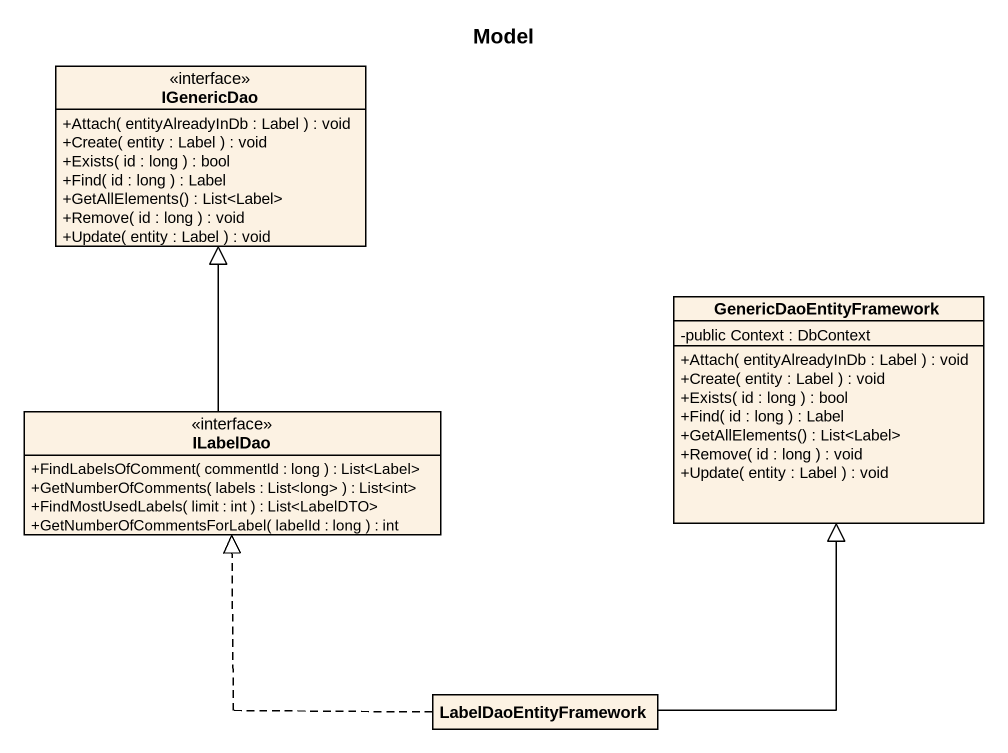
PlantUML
@startuml
title Model
hide circle
hide empty members
skinparam classAttributeIconSize 0
interface IGenericDao {
  +Attach( entityAlreadyInDb : Label ) : void
  +Create( entity : Label ) : void
  +Exists( id : long ) : bool
  +Find( id : long ) : Label
  +GetAllElements() : List<Label>
  +Remove( id : long ) : void
  +Update( entity : Label ) : void
}
class GenericDaoEntityFramework {
  -public Context : DbContext
  +Attach( entityAlreadyInDb : Label ) : void
  +Create( entity : Label ) : void
  +Exists( id : long ) : bool
  +Find( id : long ) : Label
  +GetAllElements() : List<Label>
  +Remove( id : long ) : void
  +Update( entity : Label ) : void
}
interface ILabelDao {
  +FindLabelsOfComment( commentId : long ) : List<Label>
  +GetNumberOfComments( labels : List<long> ) : List<int>
  +FindMostUsedLabels( limit : int ) : List<LabelDTO>
  +GetNumberOfCommentsForLabel( labelId : long ) : int
}
class LabelDaoEntityFramework
ILabelDao -up-|> IGenericDao
LabelDaoEntityFramework -up-|> GenericDaoEntityFramework
LabelDaoEntityFramework .up.|> ILabelDao
@enduml
